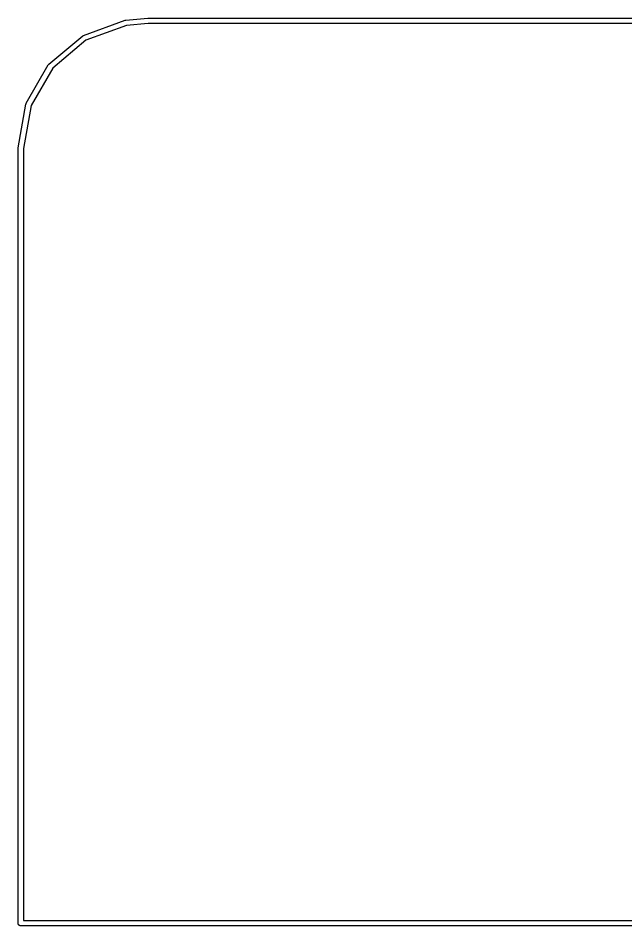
# Model space of a CAD drawing. Extents: x -0.1 to 56.4, y -14.9 to 17.1.
# Drawn here: x -0.05 to 11.4, y -0.05 to 17.05 of the extents above; entities that cross this region are included whole.
import ezdxf

# ---------------------------------------------------------------- set-up
doc = ezdxf.new("R2010")
doc.units = 0
doc.header["$MEASUREMENT"] = 0
doc.layers.add('BLACK', color=7, linetype='CONTINUOUS')

msp = doc.modelspace()

# ---------------------------------------------------------------- linework, layer by layer
at = {"layer": 'Black'}
for p, q in [((1.1829, 16.7254), (1.96614, 17.0105)), ((1.96614, 17.0105), (1.97257, 17.0117)), ((1.97257, 17.0117), (1.97889, 17.0133)), ((1.97889, 17.0133), (2.39564, 17.0498)), ((2.40219, 16.95), (1.99416, 16.9143)), ((2.39564, 17.0498), (2.39783, 17.0496)), ((2.39783, 17.0496), (2.4, 17.05)), ((2.4, 17.05), (20.4, 17.05)), ((20.3956, 16.95), (2.40219, 16.95)), ((1.99416, 16.9143), (1.22539, 16.6345)), ((0.529356, 16.181), (1.16785, 16.7168)), ((1.22539, 16.6345), (0.600386, 16.1101)), ((1.16785, 16.7168), (1.16786, 16.7168)), ((1.16786, 16.7168), (1.1829, 16.7254)), ((0.101439, 15.4459), (0.518189, 16.1677)), ((0.600386, 16.1101), (0.192447, 15.4035)), ((0.518189, 16.1677), (0.518191, 16.1677)), ((0.518191, 16.1677), (0.523772, 16.1743)), ((0.523772, 16.1743), (0.529353, 16.181)), ((0.529353, 16.181), (0.529356, 16.181)), ((-0.04924, 14.6087), (0.095497, 15.4295)), ((0.192447, 15.4035), (0.05, 14.5956)), ((0.095497, 15.4295), (0.098924, 15.4389)), ((0.095497, 15.4295), (0.095497, 15.4295)), ((0.098924, 15.4389), (0.101436, 15.4458)), ((0.101436, 15.4458), (0.101439, 15.4459)), ((-0.05, 14.6), (-0.04924, 14.6043)), ((-0.05, 0), (-0.05, 14.6)), ((-0.04924, 14.6043), (-0.04924, 14.6087)), ((0.05, 14.5956), (0.05, 0.05)), ((-0.04924, -0.004311), (-0.05, 0)), ((0.05, 0.05), (22.75, 0.05)), ((-0.04924, -0.008682), (-0.04924, -0.004311)), ((-0.047745, -0.012789), (-0.04924, -0.008682)), ((-0.046985, -0.017101), (-0.047745, -0.012789)), ((-0.044796, -0.020892), (-0.046985, -0.017101)), ((-0.043301, -0.025), (-0.044796, -0.020892)), ((-0.040489, -0.028351), (-0.043301, -0.025)), ((-0.038302, -0.032139), (-0.040489, -0.028351)), ((-0.034951, -0.034951), (-0.038302, -0.032139)), ((-0.032139, -0.038302), (-0.034951, -0.034951)), ((-0.028351, -0.040489), (-0.032139, -0.038302)), ((-0.025, -0.043301), (-0.028351, -0.040489)), ((-0.020892, -0.044796), (-0.025, -0.043301)), ((-0.017101, -0.046985), (-0.020892, -0.044796)), ((-0.012789, -0.047745), (-0.017101, -0.046985)), ((-0.008682, -0.04924), (-0.012789, -0.047745)), ((-0.004311, -0.04924), (-0.008682, -0.04924)), ((0, -0.05), (-0.004311, -0.04924)), ((22.8, -0.05), (0, -0.05))]:
    msp.add_line(p, q, dxfattribs=at)

doc.saveas('drawing.dxf')
